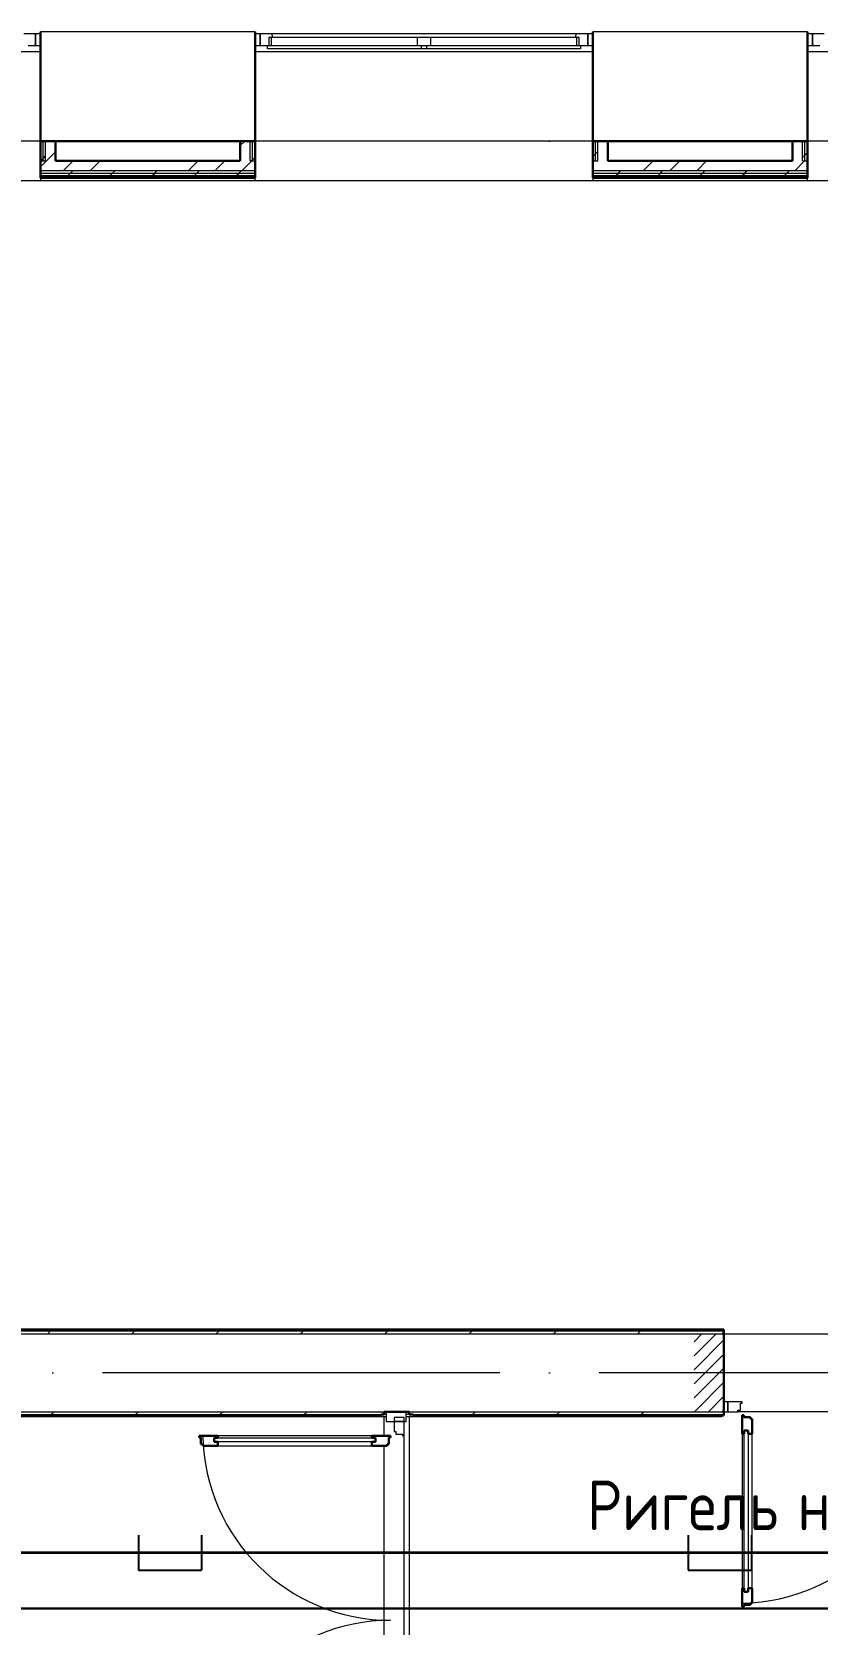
# Model space of a CAD drawing. Header units: millimetres. Extents: x -259793 to 503324, y -44556 to 93494.
# Drawn here: x 138197 to 142150, y -12900 to -4886 of the extents above; entities that cross this region are included whole.
import ezdxf

# ---------------------------------------------------------------- set-up
doc = ezdxf.new("R2010")
doc.units = ezdxf.units.MM
doc.linetypes.add('ADSK_Линия сетки', pattern=[25, 20, -2.5, 0, -2.5])
doc.linetypes.add('ADSK_Штриховая_ш2 п1_5', pattern=[4.5, 3, -1.5])
for name, color, linetype, lineweight in [('_ Окна', 7, 'Continuous', 9), ('RC-Линии_связи-Адресные', 5, 'Continuous', 30), ('Аннотация', 7, 'Continuous', 18), ('Витраж', 7, 'Continuous', 9), ('Двери', 252, 'Continuous', 9), ('Ограждение', 252, 'Continuous', 9), ('Окна', 252, 'Continuous', 9), ('Оси', 252, 'Continuous', 9), ('Перекрытие', 252, 'Continuous', 18), ('Стены внутренние', 7, 'Continuous', 18), ('Стены наружные', 7, 'Continuous', 18), ('Стены штриховка', 7, 'Continuous', 9)]:
    doc.layers.add(name, color=color, linetype=linetype, lineweight=lineweight)
doc.layers.add('PDF _06 ТВ кабель эфирный', color=5, linetype='Continuous')
doc.layers.add('Двери открывание', color=7, linetype='Continuous', lineweight=9, true_color=0xc0c0c0)
doc.styles.add('GOST Common_2', font='', dxfattribs={"width": 0.9, "height": 250})
doc.styles.get('GOST Common_2').set_extended_font_data('GOST type B')

# ---------------------------------------------------------------- blocks, each defined once
blk = doc.blocks.new('2 этаж')
at = {"layer": 'Двери', "lineweight": 18, "true_color": 0x636466}
h = blk.add_hatch(dxfattribs=at)
h.set_pattern_fill('FP_2', color=251, angle=180, style=0, pattern_type=2)
h.set_pattern_definition([(225, (142546.006, -10039.253), (35.3553, -35.3553), [])])
h.paths.add_polyline_path([(143321, -9970.4), (143321, -9844.3), (143171, -9844.3), (143171, -10234.3), (143321, -10234.3)])
h.paths.add_polyline_path([(141671, -10234.3), (141671, -9844.3), (141521, -9844.3), (141521, -10234.3)])
at = {"layer": '_ Окна', "color": 251, "lineweight": 18, "true_color": 0x636466}
for p, q in [((138206, -3299.3), (138146.6, -3299.3)), ((138168, -3357.3), (138206, -3357.3)), ((138206, -3357.3), (138206, -3299.3)), ((139395.5, -3299.3), (139336, -3299.3)), ((139336, -3299.3), (139336, -3357.3)), ((139336, -3357.3), (139374, -3357.3)), ((139382, -3357.3), (139382, -3316.3)), ((139382, -3316.3), (139394, -3316.3)), ((139400, -3316.3), (139395.5, -3299.3)), ((140926.6, -3299.3), (140922, -3316.3)), ((140986, -3299.3), (140926.6, -3299.3)), ((140928, -3316.3), (140940, -3316.3)), ((140940, -3316.3), (140940, -3357.3)), ((140948, -3357.3), (140986, -3357.3)), ((140986, -3357.3), (140986, -3299.3)), ((142175.5, -3299.3), (142116, -3299.3)), ((142116, -3299.3), (142116, -3357.3)), ((142116, -3357.3), (142154, -3357.3))]:
    blk.add_line(p, q, dxfattribs=at)
at = {"layer": '_ Окна', "color": 251, "true_color": 0x636466}
for p, q in [((138231, -3299.3), (138206, -3299.3)), ((138206, -3299.3), (138206, -3357.3)), ((138206, -3357.3), (138231, -3357.3)), ((139336, -3299.3), (139311, -3299.3)), ((139311, -3357.3), (139336, -3357.3)), ((139336, -3357.3), (139336, -3299.3)), ((141011, -3299.3), (140986, -3299.3)), ((140986, -3299.3), (140986, -3357.3)), ((140986, -3357.3), (141011, -3357.3)), ((142116, -3299.3), (142091, -3299.3)), ((142091, -3357.3), (142116, -3357.3)), ((142116, -3357.3), (142116, -3299.3))]:
    blk.add_line(p, q, dxfattribs=at)
at = {"layer": 'Витраж', "color": 251, "lineweight": 18, "true_color": 0x636466}
for p, q in [((139971, -10234.3), (139971, -10284.3)), ((140071, -10234.3), (139971, -10234.3)), ((140071, -10284.3), (140071, -10234.3)), ((139971, -10284.3), (140011, -10284.3)), ((140061, -10284.3), (140071, -10284.3))]:
    blk.add_line(p, q, dxfattribs=at)
at = {"layer": 'Двери', "color": 251, "linetype": 'ADSK_Штриховая_ш2 п1_5', "true_color": 0x636466}
for p, q in [((141671, -9844.3), (141521, -9844.3)), ((141671, -10234.3), (141671, -9844.3)), ((141521, -10234.3), (141671, -10234.3))]:
    blk.add_line(p, q, dxfattribs=at)
at = {"layer": 'Двери', "color": 251, "true_color": 0x636466}
for p, q in [((141671, -10184.3), (141671, -10234.3)), ((141691, -10184.3), (141671, -10184.3)), ((141671, -10234.3), (141691, -10234.3)), ((141691, -10234.3), (141691, -10184.3)), ((141763, -10184.3), (141691, -10184.3)), ((141691, -10184.3), (141691, -10234.3)), ((141691, -10234.3), (141740, -10234.3)), ((141740, -10234.3), (141740, -10226.3)), ((141740, -10226.3), (141754, -10226.3)), ((141754, -10226.3), (141754, -10192.3)), ((141754, -10192.3), (141763, -10192.3)), ((141763, -10192.3), (141763, -10184.3)), ((140061, -10264.3), (140011, -10264.3)), ((140011, -10264.3), (140011, -10284.3)), ((140011, -10284.3), (140061, -10284.3)), ((140061, -10284.3), (140011, -10284.3)), ((140011, -10284.3), (140011, -10333.3)), ((140011, -10333.3), (140019, -10333.3)), ((140019, -10333.3), (140019, -10347.3)), ((140061, -10284.3), (140061, -10264.3)), ((140061, -10356.3), (140061, -10284.3)), ((141772, -10328.3), (141793, -10328.3)), ((141772, -11140.3), (141772, -10328.3)), ((141793, -10328.3), (141793, -11140.3)), ((139105, -10365.3), (139917, -10365.3)), ((139105, -10386.3), (139105, -10365.3)), ((139917, -10386.3), (139105, -10386.3)), ((139899, -10356.3), (139123, -10356.3)), ((139123, -10406.3), (139899, -10406.3)), ((139917, -10365.3), (139917, -10386.3)), ((140019, -10347.3), (140053, -10347.3)), ((140053, -10347.3), (140053, -10356.3)), ((140053, -10356.3), (140061, -10356.3)), ((141763, -10346.3), (141763, -11122.3)), ((141813, -11122.3), (141813, -10346.3)), ((141793, -11140.3), (141772, -11140.3))]:
    blk.add_line(p, q, dxfattribs=at)
at = {"layer": 'Двери', "color": 251, "lineweight": 30, "true_color": 0x636466}
for p, q in [((141771, -10252.3), (141763, -10252.3)), ((141763, -10252.3), (141763, -10346.3)), ((141771, -10261.3), (141771, -10252.3)), ((141805, -10261.3), (141771, -10261.3)), ((141772, -10328.3), (141772, -10346.3)), ((141793, -10328.3), (141772, -10328.3)), ((141793, -10346.3), (141793, -10328.3)), ((141805, -10270.3), (141805, -10261.3)), ((141813, -10270.3), (141805, -10270.3)), ((141813, -10346.3), (141813, -10270.3)), ((139123, -10356.3), (139029, -10356.3)), ((139029, -10356.3), (139029, -10364.3)), ((139029, -10364.3), (139038, -10364.3)), ((139038, -10364.3), (139038, -10398.3)), ((139038, -10398.3), (139047, -10398.3)), ((139047, -10398.3), (139047, -10406.3)), ((139047, -10406.3), (139123, -10406.3)), ((139105, -10365.3), (139123, -10365.3)), ((139105, -10386.3), (139105, -10365.3)), ((139123, -10386.3), (139105, -10386.3)), ((139123, -10365.3), (139123, -10356.3)), ((139123, -10406.3), (139123, -10386.3)), ((139993, -10356.3), (139899, -10356.3)), ((139899, -10365.3), (139899, -10356.3)), ((139917, -10365.3), (139899, -10365.3)), ((139899, -10386.3), (139917, -10386.3)), ((139899, -10406.3), (139899, -10386.3)), ((139899, -10406.3), (139975, -10406.3)), ((139917, -10386.3), (139917, -10365.3)), ((139975, -10406.3), (139975, -10398.3)), ((139975, -10398.3), (139984, -10398.3)), ((139984, -10398.3), (139984, -10364.3)), ((139984, -10364.3), (139993, -10364.3)), ((139993, -10364.3), (139993, -10356.3)), ((141772, -10346.3), (141763, -10346.3)), ((141813, -10346.3), (141793, -10346.3)), ((141763, -11122.3), (141763, -11216.3)), ((141772, -11122.3), (141763, -11122.3)), ((141772, -11140.3), (141772, -11122.3)), ((141793, -11122.3), (141793, -11140.3)), ((141813, -11122.3), (141793, -11122.3)), ((141813, -11198.3), (141813, -11122.3)), ((141763, -11216.3), (141771, -11216.3)), ((141771, -11216.3), (141771, -11207.3)), ((141771, -11207.3), (141805, -11207.3)), ((141793, -11140.3), (141772, -11140.3)), ((141805, -11207.3), (141805, -11198.3)), ((141805, -11198.3), (141813, -11198.3))]:
    blk.add_line(p, q, dxfattribs=at)
at = {"layer": 'Двери открывание', "color": 251, "true_color": 0x636466}
for centre, start, end in [((141745, -10252.3), 271.09026, 0), ((139993, -10338.3), 181.09026, 270), ((139993, -12230.3), 90, 178.90974)]:
    blk.add_arc(centre, 946, start, end, dxfattribs=at)
at = {"layer": 'Ограждение', "color": 251, "true_color": 0x636466}
for p, q in [((138231, -3389.3), (136531, -3389.3)), ((141011, -3389.3), (139311, -3389.3)), ((143741, -3389.3), (142091, -3389.3)), ((138231, -3839.3), (136531, -3839.3)), ((141011, -3839.3), (139311, -3839.3)), ((143741, -3839.3), (142091, -3839.3)), ((143461, -4039.3), (136126, -4039.3)), ((138231, -4039.3), (136531, -4039.3)), ((138231, -4024.3), (138231, -4039.3)), ((139311, -4039.3), (139311, -4024.3)), ((141011, -4039.3), (139311, -4039.3)), ((141011, -4024.3), (141011, -4039.3)), ((142091, -4039.3), (142091, -4024.3)), ((143461, -4039.3), (142091, -4039.3)), ((141671, -9819.3), (136131, -9819.3)), ((141671, -9819.3), (141671, -9824.3)), ((139971, -10249.3), (139961, -10249.3)), ((140086, -10249.3), (140071, -10249.3)), ((141661, -10254.3), (141661, -10259.3)), ((134966, -10259.3), (139971, -10259.3)), ((140071, -10259.3), (141661, -10259.3))]:
    blk.add_line(p, q, dxfattribs=at)
at = {"layer": 'Окна', "color": 251, "true_color": 0x636466}
for p, q in [((139374, -3357.3), (140146, -3357.3)), ((139374, -3374.3), (139374, -3357.3)), ((139394, -3316.3), (140126, -3316.3)), ((139394, -3357.3), (139394, -3316.3)), ((140926.6, -3299.3), (139395.5, -3299.3)), ((140126, -3316.3), (140196, -3316.3)), ((140126, -3316.3), (140126, -3357.3)), ((140146, -3357.3), (140176, -3357.3)), ((140146, -3357.3), (140146, -3374.3)), ((140176, -3357.3), (140948, -3357.3)), ((140176, -3374.3), (140176, -3357.3)), ((140196, -3316.3), (140928, -3316.3)), ((140196, -3357.3), (140196, -3316.3)), ((140928, -3316.3), (140928, -3357.3)), ((140948, -3357.3), (140948, -3374.3)), ((140146, -3374.3), (139374, -3374.3)), ((140176, -3374.3), (140146, -3374.3)), ((140948, -3374.3), (140176, -3374.3))]:
    blk.add_line(p, q, dxfattribs=at)
at = {"layer": 'Оси', "color": 251, "linetype": 'ADSK_Линия сетки', "ltscale": 100, "true_color": 0x636466}
for p, q in [((170543.3, -3839.3), (93565.9, -3839.3)), ((170543.3, -10039.3), (93565.9, -10039.3))]:
    blk.add_line(p, q, dxfattribs=at)
at = {"layer": 'Перекрытие', "color": 251, "ltscale": 100, "true_color": 0x636466}
for p, q in [((143102, -10234.3), (141740, -10234.3)), ((140058.9, -10356.3), (140058.9, -12212.3))]:
    blk.add_line(p, q, dxfattribs=at)
at = {"layer": 'Стены внутренние', "color": 251, "lineweight": 30, "true_color": 0x636466}
for p, q in [((138231, -3289.3), (138231, -3839.3)), ((139311, -3839.3), (139311, -3289.3)), ((141011, -3289.3), (141011, -3839.3)), ((142091, -3839.3), (142091, -3289.3)), ((138306, -3839.3), (139236, -3839.3)), ((141086, -3839.3), (142016, -3839.3)), ((141671, -10234.3), (141671, -9844.3)), ((139961, -10234.3), (140086, -10234.3))]:
    blk.add_line(p, q, dxfattribs=at)
at = {"layer": 'Стены внутренние', "color": 251, "true_color": 0x636466}
for p, q in [((139311, -3289.3), (138231, -3289.3)), ((142091, -3289.3), (141011, -3289.3)), ((143481, -9844.3), (136121, -9844.3)), ((135486, -10234.3), (139961, -10234.3)), ((140086, -10234.3), (141671, -10234.3)), ((143102, -10234.3), (141740, -10234.3))]:
    blk.add_line(p, q, dxfattribs=at)
at = {"layer": 'Стены наружные', "color": 251, "lineweight": 30, "true_color": 0x636466}
for p, q in [((138231, -3839.3), (138231, -4024.3)), ((138306, -3839.3), (138231, -3839.3)), ((138306, -3939.3), (138306, -3839.3)), ((139236, -3839.3), (139236, -3939.3)), ((139311, -3839.3), (139236, -3839.3)), ((139311, -4024.3), (139311, -3839.3)), ((141011, -3839.3), (141011, -4024.3)), ((141086, -3839.3), (141011, -3839.3)), ((141086, -3939.3), (141086, -3839.3)), ((142016, -3839.3), (142016, -3939.3)), ((142091, -3839.3), (142016, -3839.3)), ((142091, -4024.3), (142091, -3839.3)), ((139236, -3939.3), (138306, -3939.3)), ((142016, -3939.3), (141086, -3939.3)), ((138231, -4024.3), (139311, -4024.3)), ((141011, -4024.3), (142091, -4024.3)), ((141671, -9824.3), (136126, -9824.3)), ((141671, -9844.3), (141671, -9824.3)), ((134966, -10254.3), (139946, -10254.3)), ((139946, -10249.3), (139961, -10249.3)), ((139946, -10254.3), (139946, -10249.3)), ((139961, -10249.3), (139961, -10234.3)), ((140086, -10234.3), (140086, -10249.3)), ((140086, -10249.3), (140106, -10249.3)), ((140106, -10249.3), (140106, -10254.3)), ((140106, -10254.3), (141671, -10254.3)), ((141671, -10254.3), (141671, -10234.3))]:
    blk.add_line(p, q, dxfattribs=at)
at = {"layer": 'Стены наружные', "color": 251, "linetype": 'Continuous', "lineweight": 9, "true_color": 0x636466}
for p, q in [((139236, -3862), (139258.8, -3839.3)), ((138231, -3938.6), (138243.5, -3926.1)), ((138243.5, -3926.1), (138256, -3913.6)), ((138260.5, -3939.3), (138306, -3893.7)), ((139298.5, -3931.7), (139311, -3919.2)), ((141011, -3916.3), (141023.5, -3903.8)), ((141023.5, -3903.8), (141036, -3891.3)), ((142066, -3921.9), (142078.5, -3909.4)), ((142078.5, -3909.4), (142091, -3896.9)), ((138231, -3968.7), (138260.5, -3939.3)), ((138345.4, -3989.3), (138395.4, -3939.3)), ((138367.5, -4014.3), (138380, -4001.8)), ((138380, -4001.8), (138392.5, -3989.3)), ((138480.4, -3989.3), (138530.4, -3939.3)), ((138579.6, -4014.3), (138592.1, -4001.8)), ((138592.1, -4001.8), (138604.6, -3989.3)), ((138791.7, -4014.3), (138804.2, -4001.8)), ((138804.2, -4001.8), (138816.7, -3989.3)), ((138973.8, -3989.3), (139023.8, -3939.3)), ((139003.9, -4014.3), (139016.4, -4001.8)), ((139016.4, -4001.8), (139028.9, -3989.3)), ((139108.8, -3989.3), (139158.8, -3939.3)), ((139216, -4014.3), (139228.5, -4001.8)), ((139228.5, -4001.8), (139241, -3989.3)), ((139243.7, -3989.3), (139293.7, -3939.3)), ((139291, -3939.3), (139298.5, -3931.7)), ((141125.2, -4014.3), (141137.7, -4001.8)), ((141137.7, -4001.8), (141150.2, -3989.3)), ((141263.8, -3989.3), (141313.8, -3939.3)), ((141337.3, -4014.3), (141349.8, -4001.8)), ((141349.8, -4001.8), (141362.3, -3989.3)), ((141398.7, -3989.3), (141448.7, -3939.3)), ((141533.7, -3989.3), (141583.7, -3939.3)), ((141549.4, -4014.3), (141561.9, -4001.8)), ((141561.9, -4001.8), (141574.4, -3989.3)), ((141761.6, -4014.3), (141774.1, -4001.8)), ((141774.1, -4001.8), (141786.6, -3989.3)), ((141973.7, -4014.3), (141986.2, -4001.8)), ((141986.2, -4001.8), (141998.7, -3989.3)), ((142027.1, -3989.3), (142077.1, -3939.3)), ((138286.7, -4024.3), (138291.7, -4019.3)), ((138357.5, -4024.3), (138362.5, -4019.3)), ((138428.2, -4024.3), (138433.2, -4019.3)), ((138498.9, -4024.3), (138503.9, -4019.3)), ((138569.6, -4024.3), (138574.6, -4019.3)), ((138574.6, -4019.3), (138579.6, -4014.3)), ((138640.3, -4024.3), (138645.3, -4019.3)), ((138711, -4024.3), (138716, -4019.3)), ((138781.7, -4024.3), (138786.7, -4019.3)), ((138852.4, -4024.3), (138857.4, -4019.3)), ((138923.1, -4024.3), (138928.1, -4019.3)), ((138993.9, -4024.3), (138998.9, -4019.3)), ((138998.9, -4019.3), (139003.9, -4014.3)), ((139064.6, -4024.3), (139069.6, -4019.3)), ((139135.3, -4024.3), (139140.3, -4019.3)), ((139206, -4024.3), (139211, -4019.3)), ((139276.7, -4024.3), (139281.7, -4019.3)), ((141044.5, -4024.3), (141049.5, -4019.3)), ((141115.2, -4024.3), (141120.2, -4019.3)), ((141120.2, -4019.3), (141125.2, -4014.3)), ((141185.9, -4024.3), (141190.9, -4019.3)), ((141256.6, -4024.3), (141261.6, -4019.3)), ((141327.3, -4024.3), (141332.3, -4019.3)), ((141398, -4024.3), (141403, -4019.3)), ((141468.7, -4024.3), (141473.7, -4019.3)), ((141539.4, -4024.3), (141544.4, -4019.3)), ((141544.4, -4019.3), (141549.4, -4014.3)), ((141610.1, -4024.3), (141615.1, -4019.3)), ((141680.9, -4024.3), (141685.9, -4019.3)), ((141751.6, -4024.3), (141756.6, -4019.3)), ((141822.3, -4024.3), (141827.3, -4019.3)), ((141893, -4024.3), (141898, -4019.3)), ((141963.7, -4024.3), (141968.7, -4019.3)), ((141968.7, -4019.3), (141973.7, -4014.3)), ((142034.4, -4024.3), (142039.4, -4019.3)), ((138209.3, -9829.3), (138214.3, -9824.3)), ((138265, -9844.3), (138280, -9829.3)), ((138280, -9829.3), (138285, -9824.3)), ((138350.7, -9829.3), (138355.7, -9824.3)), ((138421.4, -9829.3), (138426.4, -9824.3)), ((138492.2, -9829.3), (138497.2, -9824.3)), ((138562.9, -9829.3), (138567.9, -9824.3)), ((138633.6, -9829.3), (138638.6, -9824.3)), ((138689.3, -9844.3), (138704.3, -9829.3)), ((138704.3, -9829.3), (138709.3, -9824.3)), ((138775, -9829.3), (138780, -9824.3)), ((138845.7, -9829.3), (138850.7, -9824.3)), ((138916.4, -9829.3), (138921.4, -9824.3)), ((138987.1, -9829.3), (138992.1, -9824.3)), ((139057.8, -9829.3), (139062.8, -9824.3)), ((139113.6, -9844.3), (139128.6, -9829.3)), ((139128.6, -9829.3), (139133.6, -9824.3)), ((139199.3, -9829.3), (139204.3, -9824.3)), ((139270, -9829.3), (139275, -9824.3)), ((139340.7, -9829.3), (139345.7, -9824.3)), ((139411.4, -9829.3), (139416.4, -9824.3)), ((139482.1, -9829.3), (139487.1, -9824.3)), ((139537.8, -9844.3), (139552.8, -9829.3)), ((139552.8, -9829.3), (139557.8, -9824.3)), ((139623.5, -9829.3), (139628.5, -9824.3)), ((139694.2, -9829.3), (139699.2, -9824.3)), ((139764.9, -9829.3), (139769.9, -9824.3)), ((139835.7, -9829.3), (139840.7, -9824.3)), ((139906.4, -9829.3), (139911.4, -9824.3)), ((139962.1, -9844.3), (139977.1, -9829.3)), ((139977.1, -9829.3), (139982.1, -9824.3)), ((140047.8, -9829.3), (140052.8, -9824.3)), ((140118.5, -9829.3), (140123.5, -9824.3)), ((140189.2, -9829.3), (140194.2, -9824.3)), ((140259.9, -9829.3), (140264.9, -9824.3)), ((140330.6, -9829.3), (140335.6, -9824.3)), ((140386.3, -9844.3), (140401.3, -9829.3)), ((140401.3, -9829.3), (140406.3, -9824.3)), ((140472.1, -9829.3), (140477.1, -9824.3)), ((140542.8, -9829.3), (140547.8, -9824.3)), ((140613.5, -9829.3), (140618.5, -9824.3)), ((140684.2, -9829.3), (140689.2, -9824.3)), ((140754.9, -9829.3), (140759.9, -9824.3)), ((140810.6, -9844.3), (140825.6, -9829.3)), ((140825.6, -9829.3), (140830.6, -9824.3)), ((140896.3, -9829.3), (140901.3, -9824.3)), ((140967, -9829.3), (140972, -9824.3)), ((141037.7, -9829.3), (141042.7, -9824.3)), ((141108.4, -9829.3), (141113.4, -9824.3)), ((141179.2, -9829.3), (141184.2, -9824.3)), ((141234.9, -9844.3), (141249.9, -9829.3)), ((141249.9, -9829.3), (141254.9, -9824.3)), ((141320.6, -9829.3), (141325.6, -9824.3)), ((141391.3, -9829.3), (141396.3, -9824.3)), ((141462, -9829.3), (141467, -9824.3)), ((141532.7, -9829.3), (141537.7, -9824.3)), ((141603.4, -9829.3), (141608.4, -9824.3)), ((141659.1, -9844.3), (141671, -9832.4)), ((138208.6, -10254.3), (138213.6, -10249.3)), ((138279.3, -10254.3), (138284.3, -10249.3)), ((138284.3, -10249.3), (138299.3, -10234.3)), ((138350, -10254.3), (138355, -10249.3)), ((138420.7, -10254.3), (138425.7, -10249.3)), ((138491.4, -10254.3), (138496.4, -10249.3)), ((138562.1, -10254.3), (138567.1, -10249.3)), ((138632.8, -10254.3), (138637.8, -10249.3)), ((138703.6, -10254.3), (138708.6, -10249.3)), ((138708.6, -10249.3), (138723.6, -10234.3)), ((138774.3, -10254.3), (138779.3, -10249.3)), ((138845, -10254.3), (138850, -10249.3)), ((138915.7, -10254.3), (138920.7, -10249.3)), ((138986.4, -10254.3), (138991.4, -10249.3)), ((139057.1, -10254.3), (139062.1, -10249.3)), ((139127.8, -10254.3), (139132.8, -10249.3)), ((139132.8, -10249.3), (139147.8, -10234.3)), ((139198.5, -10254.3), (139203.5, -10249.3)), ((139269.2, -10254.3), (139274.2, -10249.3)), ((139339.9, -10254.3), (139344.9, -10249.3)), ((139410.7, -10254.3), (139415.7, -10249.3)), ((139481.4, -10254.3), (139486.4, -10249.3)), ((139552.1, -10254.3), (139557.1, -10249.3)), ((139557.1, -10249.3), (139572.1, -10234.3)), ((139622.8, -10254.3), (139627.8, -10249.3)), ((139693.5, -10254.3), (139698.5, -10249.3)), ((139764.2, -10254.3), (139769.2, -10249.3)), ((139834.9, -10254.3), (139839.9, -10249.3)), ((139905.6, -10254.3), (139910.6, -10249.3)), ((140117.8, -10254.3), (140122.8, -10249.3)), ((140188.5, -10254.3), (140193.5, -10249.3)), ((140259.2, -10254.3), (140264.2, -10249.3)), ((140329.9, -10254.3), (140334.9, -10249.3)), ((140400.6, -10254.3), (140405.6, -10249.3)), ((140405.6, -10249.3), (140420.6, -10234.3)), ((140471.3, -10254.3), (140476.3, -10249.3)), ((140542, -10254.3), (140547, -10249.3)), ((140612.7, -10254.3), (140617.7, -10249.3)), ((140683.4, -10254.3), (140688.4, -10249.3)), ((140754.2, -10254.3), (140759.2, -10249.3)), ((140824.9, -10254.3), (140829.9, -10249.3)), ((140829.9, -10249.3), (140844.9, -10234.3)), ((140895.6, -10254.3), (140900.6, -10249.3)), ((140966.3, -10254.3), (140971.3, -10249.3)), ((141037, -10254.3), (141042, -10249.3)), ((141107.7, -10254.3), (141112.7, -10249.3)), ((141178.4, -10254.3), (141183.4, -10249.3)), ((141249.1, -10254.3), (141254.1, -10249.3)), ((141254.1, -10249.3), (141269.1, -10234.3)), ((141319.8, -10254.3), (141324.8, -10249.3)), ((141390.6, -10254.3), (141395.6, -10249.3)), ((141461.3, -10254.3), (141466.3, -10249.3)), ((141532, -10254.3), (141537, -10249.3)), ((141602.7, -10254.3), (141607.7, -10249.3))]:
    blk.add_line(p, q, dxfattribs=at)
at = {"layer": 'Стены наружные', "color": 251, "true_color": 0x636466}
for p, q in [((139961, -10356.3), (139961, -10259.3)), ((140086, -10259.3), (140086, -12314.3)), ((139961, -12162.3), (139961, -10406.3))]:
    blk.add_line(p, q, dxfattribs=at)
at = {"layer": 'Стены штриховка', "color": 251, "true_color": 0x636466}
for p, q in [((138243.5, -3939.3), (138243.5, -3839.3)), ((138256, -3939.3), (138256, -3839.3)), ((139286, -3939.3), (139286, -3839.3)), ((139298.5, -3939.3), (139298.5, -3839.3)), ((141023.5, -3939.3), (141023.5, -3839.3)), ((141036, -3939.3), (141036, -3839.3)), ((142066, -3939.3), (142066, -3839.3)), ((142078.5, -3939.3), (142078.5, -3839.3)), ((138231, -3939.3), (138256, -3939.3)), ((139311, -3989.3), (138231, -3989.3)), ((139311, -4001.8), (138231, -4001.8)), ((139286, -3939.3), (139311, -3939.3)), ((141011, -3939.3), (141036, -3939.3)), ((142091, -3989.3), (141011, -3989.3)), ((142091, -4001.8), (141011, -4001.8)), ((142066, -3939.3), (142091, -3939.3)), ((139311, -4014.3), (138231, -4014.3)), ((138231, -4014.3), (139311, -4014.3)), ((138231, -4019.3), (139311, -4019.3)), ((142091, -4014.3), (141011, -4014.3)), ((141011, -4014.3), (142091, -4014.3)), ((141011, -4019.3), (142091, -4019.3)), ((141671, -9829.3), (136121, -9829.3)), ((134966, -10249.3), (139946, -10249.3)), ((140106, -10249.3), (141671, -10249.3))]:
    blk.add_line(p, q, dxfattribs=at)
at = {"layer": 'Аннотация', "color": 251, "true_color": 0x636466, "style": 'GOST Common_2', "width": 0.9}
for s, p in [('Ригель', (140982.3, -10831)), ('на', (142041.9, -10831))]:
    blk.add_text(s, height=250, dxfattribs=at).set_placement(p)

msp = doc.modelspace()

# ---------------------------------------------------------------- linework, layer by layer
at = {"layer": 'PDF _06 ТВ кабель эфирный', "color": 0, "lineweight": 25}
for p, q in [((138733.10971, -12628.24777), (139051.7593, -12628.24777)), ((141501.266, -12628.24777), (141819.91558, -12628.24777))]:
    msp.add_line(p, q, dxfattribs=at)
at = {"layer": 'PDF _06 ТВ кабель эфирный', "color": 104, "lineweight": 35}
msp.add_lwpolyline([(114434.57413, -8394.79407), (114434.57413, -12540.06363), (147016.21938, -12540.06363), (147016.21938, -12380.39832)], dxfattribs=at)
at = {"layer": 'PDF _06 ТВ кабель эфирный', "color": 0, "lineweight": 25}
for points in [[(138733.10971, -12451.87949), (138733.10971, -12540.06363)], [(139051.7593, -12451.87949), (139051.7593, -12540.06363)], [(141501.266, -12451.87949), (141501.266, -12540.06363)], [(141819.91558, -12451.87949), (141819.91558, -12540.06363)], [(138733.10971, -12540.06363), (138733.10971, -12628.24777)], [(139051.7593, -12540.06363), (139051.7593, -12628.24777)], [(141501.266, -12540.06363), (141501.266, -12628.24777)], [(141819.91558, -12540.06363), (141819.91558, -12628.24777)]]:
    msp.add_lwpolyline(points, dxfattribs=at)
at = {"layer": 'RC-Линии_связи-Адресные', "color": 104}
msp.add_line((131093.44162, -12821.88582), (148016.21938, -12821.88582), dxfattribs=at)

# ---------------------------------------------------------------- block references
msp.add_blockref('2 этаж', (10, -1596.55941))

doc.saveas('drawing.dxf')
